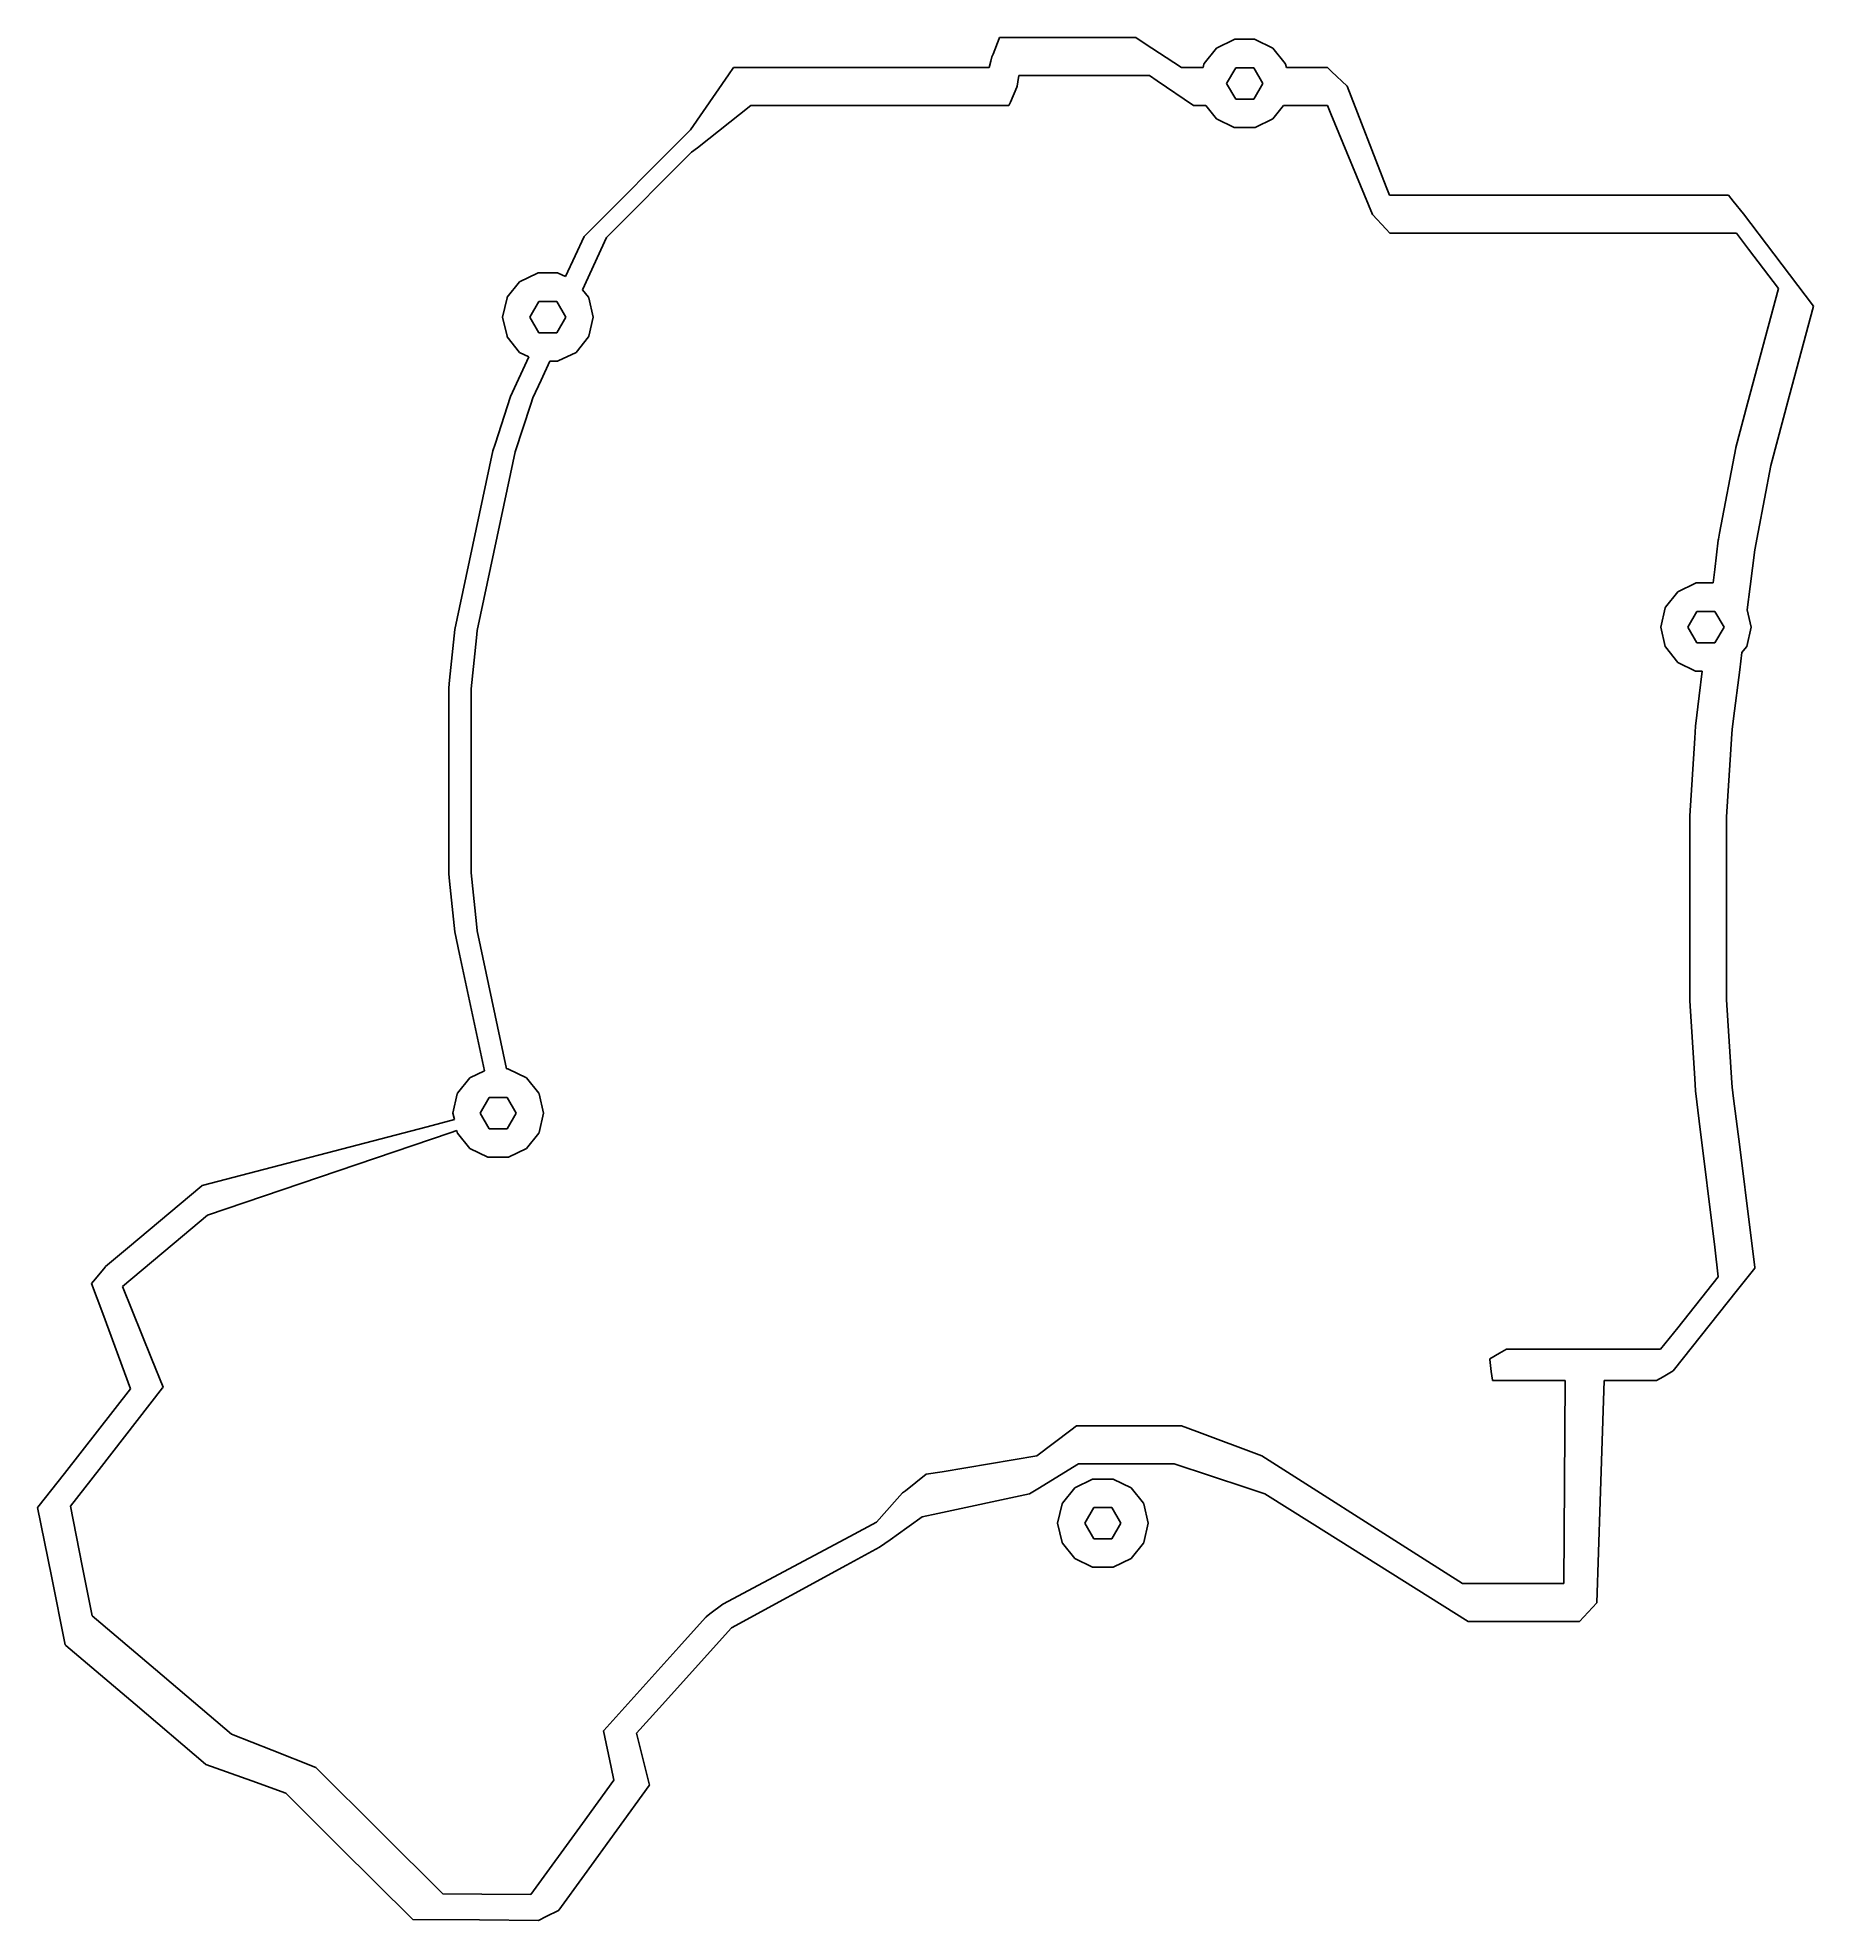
# Model space of a CAD drawing. Header units: metres. Extents: x -165 to 2, y -107 to 70.
import ezdxf

# ---------------------------------------------------------------- set-up
doc = ezdxf.new("R2010")
doc.units = ezdxf.units.M

msp = doc.modelspace()

# ---------------------------------------------------------------- linework, layer by layer
for p, q in [((-74.147, 69.7834), (-74.7187, 68.3178)), ((-74.1184, 69.8566), (-74.147, 69.7834)), ((-61.2898, 69.8566), (-74.1184, 69.8566)), ((-60.5169, 69.3473), (-61.2898, 69.8566)), ((-60.5169, 69.3472), (-60.5169, 69.3473)), ((-57.0108, 67.0366), (-60.5169, 69.3472)), ((-52.0381, 69.6859), (-53.7121, 68.8797)), ((-52.0067, 69.701), (-52.0381, 69.6859)), ((-50.114, 69.701), (-52.0067, 69.701)), ((-50.0826, 69.6859), (-50.114, 69.701)), ((-48.4086, 68.8797), (-50.0826, 69.6859)), ((-74.9264, 67.6394), (-75.0754, 67.0366)), ((-74.8278, 68.038), (-74.9264, 67.6394)), ((-74.8226, 68.0515), (-74.8278, 68.038)), ((-74.7187, 68.3178), (-74.8226, 68.0515)), ((-54.8999, 67.3659), (-54.9751, 67.0366)), ((-54.8922, 67.3999), (-54.8999, 67.3659)), ((-54.8705, 67.4272), (-54.8922, 67.3999)), ((-53.7121, 68.8797), (-54.8705, 67.4272)), ((-47.2502, 67.4272), (-48.4086, 68.8797)), ((-47.2285, 67.3999), (-47.2502, 67.4272)), ((-47.2208, 67.3659), (-47.2285, 67.3999)), ((-47.1456, 67.0366), (-47.2208, 67.3659)), ((-99.5737, 66.3664), (-103.164, 61.1764)), ((-99.11, 67.0366), (-99.5737, 66.3664)), ((-97.8859, 67.0366), (-99.11, 67.0366)), ((-88.5714, 67.0366), (-97.8859, 67.0366)), ((-88.3239, 67.0366), (-88.5714, 67.0366)), ((-88.3157, 67.0366), (-88.3239, 67.0366)), ((-86.4306, 67.0366), (-88.3157, 67.0366)), ((-84.8029, 67.0366), (-86.4306, 67.0366)), ((-84.7918, 67.0366), (-84.8029, 67.0366)), ((-75.0754, 67.0366), (-84.7918, 67.0366)), ((-72.4486, 65.2866), (-72.3813, 65.7066)), ((-72.3813, 65.7066), (-72.2882, 66.288)), ((-72.2882, 66.288), (-61.882, 66.288)), ((-61.882, 66.288), (-60.0251, 66.288)), ((-60.0251, 66.288), (-59.2984, 65.7931)), ((-59.2984, 65.7931), (-59.2983, 65.793)), ((-59.2983, 65.793), (-55.8841, 63.468)), ((-54.9751, 67.0366), (-57.0108, 67.0366)), ((-52.7603, 65.5546), (-51.9103, 67.0268)), ((-51.9103, 64.0824), (-52.7603, 65.5546)), ((-51.9103, 67.0268), (-50.2103, 67.0268)), ((-50.2103, 67.0268), (-49.3603, 65.5546)), ((-49.3603, 65.5546), (-50.2103, 64.0824)), ((-43.2858, 67.0366), (-47.1456, 67.0366)), ((-42.8958, 66.6668), (-43.2858, 67.0366)), ((-43.2858, 67.0366), (-43.2858, 67.0366)), ((-42.8958, 66.6667), (-42.8958, 66.6668)), ((-41.4406, 65.2866), (-42.8958, 66.6667)), ((-73.1909, 63.5427), (-73.0904, 63.7788)), ((-73.0904, 63.7788), (-72.4855, 65.2)), ((-72.4855, 65.2), (-72.4804, 65.2118)), ((-72.4804, 65.2118), (-72.4486, 65.2866)), ((-50.2103, 64.0824), (-51.9103, 64.0824)), ((-37.7534, 55.823), (-41.4406, 65.2866)), ((-102.513, 59.5098), (-97.4774, 63.468)), ((-97.4774, 63.468), (-87.9904, 63.468)), ((-87.9904, 63.468), (-86.9528, 63.468)), ((-86.9528, 63.468), (-85.1492, 63.468)), ((-85.1492, 63.468), (-84.9177, 63.468)), ((-84.9177, 63.468), (-74.599, 63.468)), ((-74.599, 63.468), (-73.2227, 63.468)), ((-73.2227, 63.468), (-73.1909, 63.5427)), ((-55.8841, 63.468), (-55.8841, 63.468)), ((-55.8841, 63.468), (-54.6998, 63.468)), ((-54.6998, 63.468), (-53.7121, 62.2294)), ((-53.7121, 62.2294), (-52.0381, 61.4233)), ((-50.0826, 61.4233), (-48.4086, 62.2294)), ((-48.4086, 62.2294), (-47.4209, 63.468)), ((-47.4209, 63.468), (-44.5025, 63.468)), ((-44.5025, 63.468), (-43.2807, 63.468)), ((-43.2807, 63.468), (-42.957, 62.6851)), ((-42.957, 62.6851), (-39.0423, 53.218)), ((-103.164, 61.1764), (-113.164, 51.1764)), ((-52.0381, 61.4233), (-52.0067, 61.4082)), ((-52.0067, 61.4082), (-50.114, 61.4082)), ((-50.114, 61.4082), (-50.0826, 61.4233)), ((-111.064, 51.0764), (-103.064, 59.0764)), ((-103.064, 59.0764), (-102.513, 59.5098)), ((-37.7533, 55.8228), (-37.7534, 55.823)), ((-37.447, 55.0366), (-37.7533, 55.8228)), ((-34.7417, 55.0366), (-37.447, 55.0366)), ((-34.715, 55.0366), (-34.7417, 55.0366)), ((-23.8658, 55.0366), (-34.715, 55.0366)), ((-23.1159, 55.0366), (-23.8658, 55.0366)), ((-23.0912, 55.0366), (-23.1159, 55.0366)), ((-20.9784, 55.0366), (-23.0912, 55.0366)), ((-15.7597, 55.0366), (-20.9784, 55.0366)), ((-5.56815, 55.0366), (-15.7597, 55.0366)), ((-5.1322, 54.4915), (-5.56815, 55.0366)), ((-5.56815, 55.0366), (-5.56815, 55.0366)), ((-39.0423, 53.218), (-37.7574, 51.8374)), ((-4.16855, 53.2866), (-5.1322, 54.4915)), ((-1.33316, 49.5442), (-4.16855, 53.2866)), ((-37.7574, 51.8374), (-37.4137, 51.468)), ((-37.4137, 51.468), (-37.4137, 51.468)), ((-37.4137, 51.468), (-25.6789, 51.468)), ((-25.6789, 51.468), (-22.7594, 51.468)), ((-22.7594, 51.468), (-20.6925, 51.468)), ((-20.6925, 51.468), (-20.0191, 51.468)), ((-20.0191, 51.468), (-8.59685, 51.468)), ((-8.59685, 51.468), (-4.81582, 51.468)), ((-4.81582, 51.468), (-3.68814, 49.9796)), ((-113.164, 51.1764), (-114.004, 49.3429)), ((-113.314, 46.165), (-111.064, 51.0764)), ((-3.68814, 49.9796), (-0.8926, 46.2898)), ((-114.004, 49.3429), (-114.898, 47.3912)), ((-1.333, 49.544), (-1.33316, 49.5442)), ((2.39281, 44.6264), (-1.333, 49.544)), ((-119.217, 46.9171), (-120.376, 45.4645)), ((-117.543, 47.7232), (-119.217, 46.9171)), ((-117.512, 47.7384), (-117.543, 47.7232)), ((-115.619, 47.7384), (-117.512, 47.7384)), ((-115.588, 47.7232), (-115.619, 47.7384)), ((-114.898, 47.3912), (-115.588, 47.7232)), ((-112.755, 45.4645), (-113.314, 46.165)), ((-0.8926, 46.2898), (-3.78114, 35.4547)), ((-120.405, 45.4033), (-120.818, 43.592)), ((-120.397, 45.4373), (-120.405, 45.4033)), ((-120.376, 45.4645), (-120.397, 45.4373)), ((-118.265, 43.592), (-117.415, 45.0642)), ((-117.415, 45.0642), (-115.715, 45.0642)), ((-115.715, 45.0642), (-114.865, 43.592)), ((-112.734, 45.4373), (-112.755, 45.4645)), ((-112.726, 45.4033), (-112.734, 45.4373)), ((-112.312, 43.592), (-112.726, 45.4033)), ((0.12469, 36.1185), (2.39281, 44.6264)), ((-120.818, 43.592), (-120.405, 41.7806)), ((-117.415, 42.1197), (-118.265, 43.592)), ((-114.865, 43.592), (-115.715, 42.1197)), ((-112.726, 41.7806), (-112.312, 43.592)), ((-120.405, 41.7806), (-120.397, 41.7467)), ((-120.397, 41.7467), (-120.376, 41.7194)), ((-120.376, 41.7194), (-119.217, 40.2668)), ((-115.715, 42.1197), (-117.415, 42.1197)), ((-113.914, 40.2668), (-112.755, 41.7194)), ((-112.755, 41.7194), (-112.734, 41.7467)), ((-112.734, 41.7467), (-112.726, 41.7806)), ((-118.352, 39.8503), (-120.067, 36.1075)), ((-119.217, 40.2668), (-118.352, 39.8503)), ((-117.207, 37.6652), (-116.392, 39.4456)), ((-116.392, 39.4456), (-115.619, 39.4456)), ((-115.619, 39.4456), (-115.588, 39.4607)), ((-115.588, 39.4607), (-113.914, 40.2668)), ((-117.967, 36.0075), (-117.207, 37.6652)), ((-120.067, 36.1075), (-121.535, 31.6376)), ((-119.639, 30.9184), (-118.165, 35.4045)), ((-118.165, 35.4045), (-117.967, 36.0075)), ((-3.78114, 35.4547), (-4.88037, 31.3314)), ((-1.60131, 29.6441), (0.12469, 36.1185)), ((-121.739, 31.0184), (-124.87, 16.2884)), ((-121.535, 31.6376), (-121.739, 31.0184)), ((-120.076, 28.8606), (-119.639, 30.9184)), ((-4.88673, 31.3075), (-6.4253, 23.2632)), ((-4.88037, 31.3314), (-4.88673, 31.3075)), ((-123.212, 14.1113), (-120.076, 28.8606)), ((-2.79862, 23.3841), (-1.60131, 29.6441)), ((-1.60131, 29.6441), (-1.60131, 29.6441)), ((-6.4253, 23.2632), (-6.52896, 22.7213)), ((-3.11713, 21.7188), (-2.79862, 23.3841)), ((-6.54091, 22.6247), (-6.88316, 19.8584)), ((-6.52971, 22.7152), (-6.54091, 22.6247)), ((-6.54091, 22.6247), (-6.54091, 22.6247)), ((-6.54091, 22.6247), (-6.54091, 22.6247)), ((-6.52896, 22.7213), (-6.52971, 22.7152)), ((-3.54507, 18.2601), (-3.11713, 21.7188)), ((-3.11713, 21.7188), (-3.11713, 21.7188)), ((-6.88316, 19.8584), (-7.03838, 18.5935)), ((-10.3547, 17.7723), (-11.5131, 16.3197)), ((-8.68078, 18.5784), (-10.3547, 17.7723)), ((-8.64938, 18.5935), (-8.68078, 18.5784)), ((-7.03838, 18.5935), (-8.64938, 18.5935)), ((-3.81756, 16.0576), (-3.54507, 18.2601)), ((-124.87, 16.2884), (-125.312, 14.2113)), ((-11.5426, 16.2585), (-11.956, 14.4471)), ((-11.5348, 16.2925), (-11.5426, 16.2585)), ((-11.5131, 16.3197), (-11.5348, 16.2925)), ((-3.44998, 14.4471), (-3.81756, 16.0576)), ((-125.312, 14.2113), (-125.809, 9.44836)), ((-11.956, 14.4471), (-11.5426, 12.6358)), ((-9.403, 14.4471), (-8.55299, 15.9194)), ((-8.55299, 12.9749), (-9.403, 14.4471)), ((-8.55299, 15.9194), (-6.853, 15.9194)), ((-6.853, 15.9194), (-6.003, 14.4471)), ((-6.003, 14.4471), (-6.853, 12.9749)), ((-3.8634, 12.6358), (-3.44998, 14.4471)), ((-123.782, 8.64999), (-123.282, 13.4391)), ((-123.282, 13.4391), (-123.212, 14.1113)), ((-11.5426, 12.6358), (-11.5348, 12.6018)), ((-11.5348, 12.6018), (-11.5131, 12.5746)), ((-11.5131, 12.5746), (-10.3547, 11.122)), ((-6.853, 12.9749), (-8.55299, 12.9749)), ((-4.31381, 12.0468), (-3.89289, 12.5746)), ((-3.89289, 12.5746), (-3.87116, 12.6018)), ((-3.87116, 12.6018), (-3.8634, 12.6358)), ((-10.3547, 11.122), (-8.68078, 10.3159)), ((-4.51566, 10.4153), (-4.31381, 12.0468)), ((-125.809, 9.44836), (-125.882, 8.75)), ((-8.68078, 10.3159), (-8.64938, 10.3008)), ((-8.64938, 10.3008), (-8.05601, 10.3008)), ((-8.05601, 10.3008), (-8.34001, 7.98633)), ((-5.10519, 5.86374), (-4.51566, 10.4153)), ((-4.51566, 10.4153), (-4.51566, 10.4153)), ((-125.882, 8.75), (-125.882, -8.75)), ((-123.782, -8.64999), (-123.782, 8.64999)), ((-8.34001, 7.98633), (-8.68972, 5.13655)), ((-5.24123, 4.8134), (-5.10519, 5.86374)), ((-8.76036, 3.99638), (-9.21242, -3.3)), ((-8.68972, 5.13655), (-8.76036, 3.99638)), ((-5.77812, -3.4), (-5.26858, 4.39491)), ((-5.26858, 4.39491), (-5.24123, 4.8134)), ((-9.21242, -3.3), (-9.21242, -20.7)), ((-5.77812, -20.6), (-5.77812, -3.4)), ((-125.882, -8.75), (-125.809, -9.44836)), ((-123.282, -13.4391), (-123.782, -8.64999)), ((-125.809, -9.44836), (-125.312, -14.2113)), ((-123.212, -14.1113), (-123.282, -13.4391)), ((-120.451, -27.0975), (-123.212, -14.1113)), ((-125.312, -14.2113), (-124.87, -16.2884)), ((-124.87, -16.2884), (-122.536, -27.267)), ((-9.21242, -20.7), (-8.76036, -27.9964)), ((-5.26858, -28.3949), (-5.77812, -20.6)), ((-123.89, -27.9188), (-125.048, -29.3714)), ((-122.536, -27.267), (-123.89, -27.9188)), ((-120.292, -27.0975), (-120.451, -27.0975)), ((-120.26, -27.1127), (-120.292, -27.0975)), ((-118.586, -27.9188), (-120.26, -27.1127)), ((-117.428, -29.3714), (-118.586, -27.9188)), ((-8.76036, -27.9964), (-8.68972, -29.1365)), ((-125.078, -29.4326), (-125.491, -31.2439)), ((-125.07, -29.3986), (-125.078, -29.4326)), ((-125.048, -29.3714), (-125.07, -29.3986)), ((-122.938, -31.2439), (-122.088, -29.7717)), ((-122.088, -29.7717), (-120.388, -29.7717)), ((-120.388, -29.7717), (-119.538, -31.2439)), ((-117.406, -29.3986), (-117.428, -29.3714)), ((-117.398, -29.4326), (-117.406, -29.3986)), ((-116.985, -31.2439), (-117.398, -29.4326)), ((-8.68972, -29.1365), (-8.34001, -31.9863)), ((-5.24123, -28.8134), (-5.26858, -28.3949)), ((-5.10519, -29.8637), (-5.24123, -28.8134)), ((-4.51566, -34.4153), (-5.10519, -29.8637)), ((-125.491, -31.2439), (-125.35, -31.8605)), ((-122.088, -32.7162), (-122.938, -31.2439)), ((-119.538, -31.2439), (-120.388, -32.7162)), ((-117.398, -33.0553), (-116.985, -31.2439)), ((-127.903, -32.5263), (-149.049, -38.0425)), ((-148.55, -40.8285), (-125.756, -33.0941)), ((-127.902, -32.5262), (-127.903, -32.5263)), ((-125.35, -31.8605), (-127.902, -32.5262)), ((-125.756, -33.094), (-125.118, -32.8776)), ((-125.756, -33.0941), (-125.756, -33.094)), ((-125.118, -32.8776), (-125.078, -33.0553)), ((-125.078, -33.0553), (-125.07, -33.0892)), ((-125.07, -33.0892), (-125.048, -33.1165)), ((-125.048, -33.1165), (-123.89, -34.5691)), ((-120.388, -32.7162), (-122.088, -32.7162)), ((-118.586, -34.5691), (-117.428, -33.1165)), ((-117.428, -33.1165), (-117.406, -33.0892)), ((-117.406, -33.0892), (-117.398, -33.0553)), ((-8.34001, -31.9863), (-6.88316, -43.8584)), ((-123.89, -34.5691), (-122.216, -35.3752)), ((-122.216, -35.3752), (-122.184, -35.3903)), ((-122.184, -35.3903), (-120.292, -35.3903)), ((-120.292, -35.3903), (-120.26, -35.3752)), ((-120.26, -35.3752), (-118.586, -34.5691)), ((-3.54507, -42.2601), (-4.51566, -34.4153)), ((-4.51566, -34.4153), (-4.51566, -34.4153)), ((-149.098, -38.0838), (-156.081, -43.943)), ((-149.049, -38.0425), (-149.098, -38.0838)), ((-150.909, -42.8075), (-148.55, -40.8285)), ((-3.11713, -45.7188), (-3.54507, -42.2601)), ((-156.081, -43.9431), (-158.148, -45.6776)), ((-156.55, -47.5407), (-150.909, -42.8076)), ((-156.081, -43.943), (-156.081, -43.9431)), ((-150.909, -42.8076), (-150.909, -42.8075)), ((-6.88316, -43.8584), (-6.54091, -46.6247)), ((-158.194, -45.7162), (-159.104, -46.8261)), ((-158.148, -45.6776), (-158.194, -45.7162)), ((-158.148, -45.6776), (-158.148, -45.6776)), ((-4.72862, -47.8586), (-3.10518, -45.8154)), ((-3.10771, -45.795), (-3.11713, -45.7188)), ((-3.11713, -45.7188), (-3.11713, -45.7188)), ((-3.10518, -45.8154), (-3.10771, -45.795)), ((-3.10518, -45.8154), (-3.10518, -45.8154)), ((-159.104, -46.8262), (-159.45, -47.2476)), ((-159.45, -47.2476), (-159.45, -47.2476)), ((-159.45, -47.2476), (-158.405, -50.0846)), ((-159.104, -46.8261), (-159.104, -46.8262)), ((-153.823, -54.303), (-156.55, -47.5407)), ((-6.54091, -46.6247), (-10.3481, -51.4162)), ((-6.54091, -46.6247), (-6.54091, -46.6247)), ((-10.7802, -55.4747), (-4.72862, -47.8586)), ((-158.405, -50.0846), (-155.802, -57.1554)), ((-10.3482, -51.4164), (-11.9611, -53.4462)), ((-10.3481, -51.4162), (-10.3482, -51.4164)), ((-152.728, -57.019), (-153.823, -54.303)), ((-27.1146, -53.8231), (-28.0262, -54.3521)), ((-28.0262, -54.3521), (-28.0262, -54.3521)), ((-28.0262, -54.3521), (-28.0192, -54.4085)), ((-28.0192, -54.4085), (-27.8797, -55.5366)), ((-26.4652, -53.4462), (-27.1146, -53.8231)), ((-16.746, -53.4462), (-26.4652, -53.4462)), ((-11.9611, -53.4462), (-16.746, -53.4462)), ((-27.8797, -55.5366), (-27.7801, -56.3411)), ((-27.7801, -56.3411), (-27.7752, -56.3805)), ((-27.7752, -56.3805), (-27.739, -56.3805)), ((-27.739, -56.3805), (-20.9432, -56.3805)), ((-20.9432, -56.3805), (-21.0055, -65.9974)), ((-17.6505, -67.7477), (-17.2845, -56.3805)), ((-17.2845, -56.3805), (-12.3412, -56.3805)), ((-12.3412, -56.3805), (-11.723, -56.0218)), ((-11.723, -56.0218), (-10.7802, -55.4747)), ((-155.802, -57.1554), (-162.019, -65.1117)), ((-158.759, -64.7393), (-152.778, -57.0836)), ((-155.802, -57.1554), (-155.802, -57.1554)), ((-152.778, -57.0836), (-152.762, -57.0636)), ((-152.762, -57.0636), (-152.728, -57.019)), ((-152.728, -57.019), (-152.728, -57.019)), ((-67.4123, -61.0516), (-70.5879, -63.468)), ((-66.8818, -60.648), (-67.4123, -61.0516)), ((-58.6193, -60.648), (-66.8818, -60.648)), ((-57.0164, -60.648), (-58.6193, -60.648)), ((-57.0023, -60.648), (-57.0164, -60.648)), ((-55.5542, -61.1893), (-57.0023, -60.648)), ((-49.458, -63.468), (-55.5542, -61.1893)), ((-70.5879, -63.468), (-79.5079, -64.9521)), ((-34.2054, -73.1646), (-49.458, -63.468)), ((-162.019, -65.1119), (-164.507, -68.2969)), ((-162.019, -65.1117), (-162.019, -65.1119)), ((-161.452, -68.1862), (-158.76, -64.7396)), ((-158.76, -64.7396), (-158.759, -64.7393)), ((-80.9979, -65.2), (-82.962, -66.7381)), ((-79.5079, -64.9521), (-80.9979, -65.2)), ((-70.5099, -66.5525), (-66.672, -64.2166)), ((-66.672, -64.2166), (-64.935, -64.2166)), ((-64.935, -64.2166), (-64.9178, -64.2166)), ((-64.9178, -64.2166), (-57.6772, -64.2166)), ((-57.6772, -64.2166), (-50.8579, -66.4736)), ((-83.2327, -66.95), (-83.721, -67.5017)), ((-82.962, -66.7381), (-83.2327, -66.95)), ((-79.9061, -68.882), (-71.3054, -67.0366)), ((-71.3054, -67.0366), (-70.5099, -66.5525)), ((-67.0444, -66.4677), (-68.2028, -67.9203)), ((-65.3705, -65.6616), (-67.0444, -66.4677)), ((-65.3391, -65.6465), (-65.3705, -65.6616)), ((-63.4463, -65.6465), (-65.3391, -65.6465)), ((-63.4149, -65.6616), (-63.4463, -65.6465)), ((-61.741, -66.4677), (-63.4149, -65.6616)), ((-60.5826, -67.9203), (-61.741, -66.4677)), ((-50.8579, -66.4736), (-49.1566, -67.0366)), ((-49.1566, -67.0366), (-44.705, -69.8317)), ((-21.0055, -65.9974), (-21.0667, -75.468)), ((-164.507, -68.2969), (-164.527, -68.3225)), ((-164.527, -68.3225), (-163.241, -74.783)), ((-164.527, -68.3225), (-164.527, -68.3225)), ((-160.332, -73.8143), (-161.452, -68.1862)), ((-83.721, -67.5017), (-85.6652, -69.6981)), ((-81.3959, -69.2017), (-79.9061, -68.882)), ((-68.2323, -67.9815), (-68.6457, -69.7929)), ((-68.2245, -67.9476), (-68.2323, -67.9815)), ((-68.2028, -67.9203), (-68.2245, -67.9476)), ((-66.0927, -69.7929), (-65.2427, -68.3206)), ((-65.2427, -68.3206), (-63.5427, -68.3206)), ((-63.5427, -68.3206), (-62.6927, -69.7929)), ((-60.5609, -67.9476), (-60.5826, -67.9203)), ((-60.5531, -67.9815), (-60.5609, -67.9476)), ((-60.1397, -69.7929), (-60.5531, -67.9815)), ((-17.9575, -77.2866), (-17.6505, -67.7477)), ((-85.6652, -69.6981), (-88.1782, -71.0375)), ((-83.8156, -70.9568), (-81.3959, -69.2017)), ((-68.6457, -69.7929), (-68.2323, -71.6042)), ((-65.2427, -71.2651), (-66.0927, -69.7929)), ((-62.6927, -69.7929), (-63.5427, -71.2651)), ((-60.5531, -71.6042), (-60.1397, -69.7929)), ((-44.705, -69.8317), (-30.0442, -79.0366)), ((-88.1782, -71.0375), (-100.112, -77.3977)), ((-88.4966, -73.7359), (-85.3797, -72.0382)), ((-85.3797, -72.0382), (-84.3779, -71.3551)), ((-84.3779, -71.3551), (-84.1589, -71.2058)), ((-84.3779, -71.3551), (-84.3779, -71.3551)), ((-84.1589, -71.2058), (-83.8156, -70.9568)), ((-68.2323, -71.6042), (-68.2245, -71.6382)), ((-68.2245, -71.6382), (-68.2028, -71.6654)), ((-68.2028, -71.6654), (-67.0444, -73.118)), ((-63.5427, -71.2651), (-65.2427, -71.2651)), ((-61.741, -73.118), (-60.5826, -71.6654)), ((-60.5826, -71.6654), (-60.5609, -71.6382)), ((-60.5609, -71.6382), (-60.5531, -71.6042)), ((-159.395, -78.5157), (-160.332, -73.8143)), ((-99.306, -79.6235), (-88.4966, -73.7359)), ((-67.0444, -73.118), (-65.3705, -73.9241)), ((-65.3705, -73.9241), (-65.3391, -73.9393)), ((-65.3391, -73.9393), (-63.4463, -73.9393)), ((-63.4463, -73.9393), (-63.4149, -73.9241)), ((-63.4149, -73.9241), (-61.741, -73.118)), ((-30.5822, -75.468), (-34.2054, -73.1646)), ((-163.241, -74.783), (-161.956, -81.2345)), ((-21.8405, -75.468), (-30.5822, -75.468)), ((-21.0667, -75.468), (-21.8405, -75.468)), ((-100.112, -77.3977), (-101.335, -78.3312)), ((-19.1672, -78.5864), (-17.9575, -77.2866)), ((-153.443, -83.5627), (-159.395, -78.5157)), ((-106.106, -87.1753), (-99.306, -79.6235)), ((-101.742, -78.661), (-104.266, -81.4641)), ((-101.73, -78.6481), (-101.742, -78.661)), ((-101.687, -78.5994), (-101.73, -78.6481)), ((-101.335, -78.3312), (-101.687, -78.5994)), ((-30.0442, -79.0366), (-30.0245, -79.0366)), ((-30.0245, -79.0366), (-27.1661, -79.0366)), ((-27.1661, -79.0366), (-19.5861, -79.0366)), ((-19.5861, -79.0366), (-19.1672, -78.5864)), ((-19.5861, -79.0366), (-19.5861, -79.0366)), ((-161.956, -81.2345), (-161.918, -81.2667)), ((-161.918, -81.2667), (-161.88, -81.299)), ((-161.88, -81.299), (-161.88, -81.299)), ((-161.88, -81.299), (-155.374, -86.8158)), ((-104.266, -81.4641), (-111.298, -89.2741)), ((-146.298, -89.6216), (-153.443, -83.5627)), ((-155.374, -86.8158), (-148.746, -92.4357)), ((-108.239, -89.5449), (-106.106, -87.1753)), ((-142.47, -91.1394), (-146.298, -89.6216)), ((-111.298, -89.2741), (-111.339, -89.3195)), ((-111.339, -89.3195), (-110.616, -92.7334)), ((-111.298, -89.2741), (-111.298, -89.2741)), ((-107.892, -90.9109), (-108.239, -89.5449)), ((-108.239, -89.5449), (-108.239, -89.5449)), ((-138.366, -92.7669), (-142.47, -91.1394)), ((-107.003, -94.4101), (-107.892, -90.9109)), ((-148.746, -92.4357), (-148.706, -92.4695)), ((-148.706, -92.4695), (-144.382, -94.0264)), ((-132.271, -98.8356), (-138.366, -92.7669)), ((-110.616, -92.7334), (-110.358, -93.9518)), ((-144.382, -94.0264), (-141.189, -95.1758)), ((-141.189, -95.1758), (-136.202, -100.142)), ((-110.358, -93.9518), (-113.313, -98.0198)), ((-113.137, -102.852), (-107.039, -94.4589)), ((-107.039, -94.4589), (-107.003, -94.4101)), ((-107.039, -94.4589), (-107.039, -94.4589)), ((-107.003, -94.4101), (-107.003, -94.4101)), ((-126.438, -104.643), (-132.271, -98.8356)), ((-113.313, -98.0198), (-118.166, -104.699)), ((-136.202, -100.142), (-129.331, -106.983)), ((-115.55, -106.174), (-113.137, -102.852)), ((-122.773, -104.668), (-126.438, -104.643)), ((-126.438, -104.643), (-126.438, -104.643)), ((-118.166, -104.699), (-122.773, -104.668)), ((-115.581, -106.216), (-115.55, -106.174)), ((-115.55, -106.174), (-115.55, -106.174)), ((-129.331, -106.983), (-129.299, -107.015)), ((-129.299, -107.015), (-129.262, -107.052)), ((-129.262, -107.052), (-122.978, -107.094)), ((-122.978, -107.094), (-117.438, -107.131)), ((-117.438, -107.131), (-116.73, -106.782)), ((-116.73, -106.782), (-115.581, -106.216))]:
    msp.add_line(p, q)

doc.saveas('drawing.dxf')
